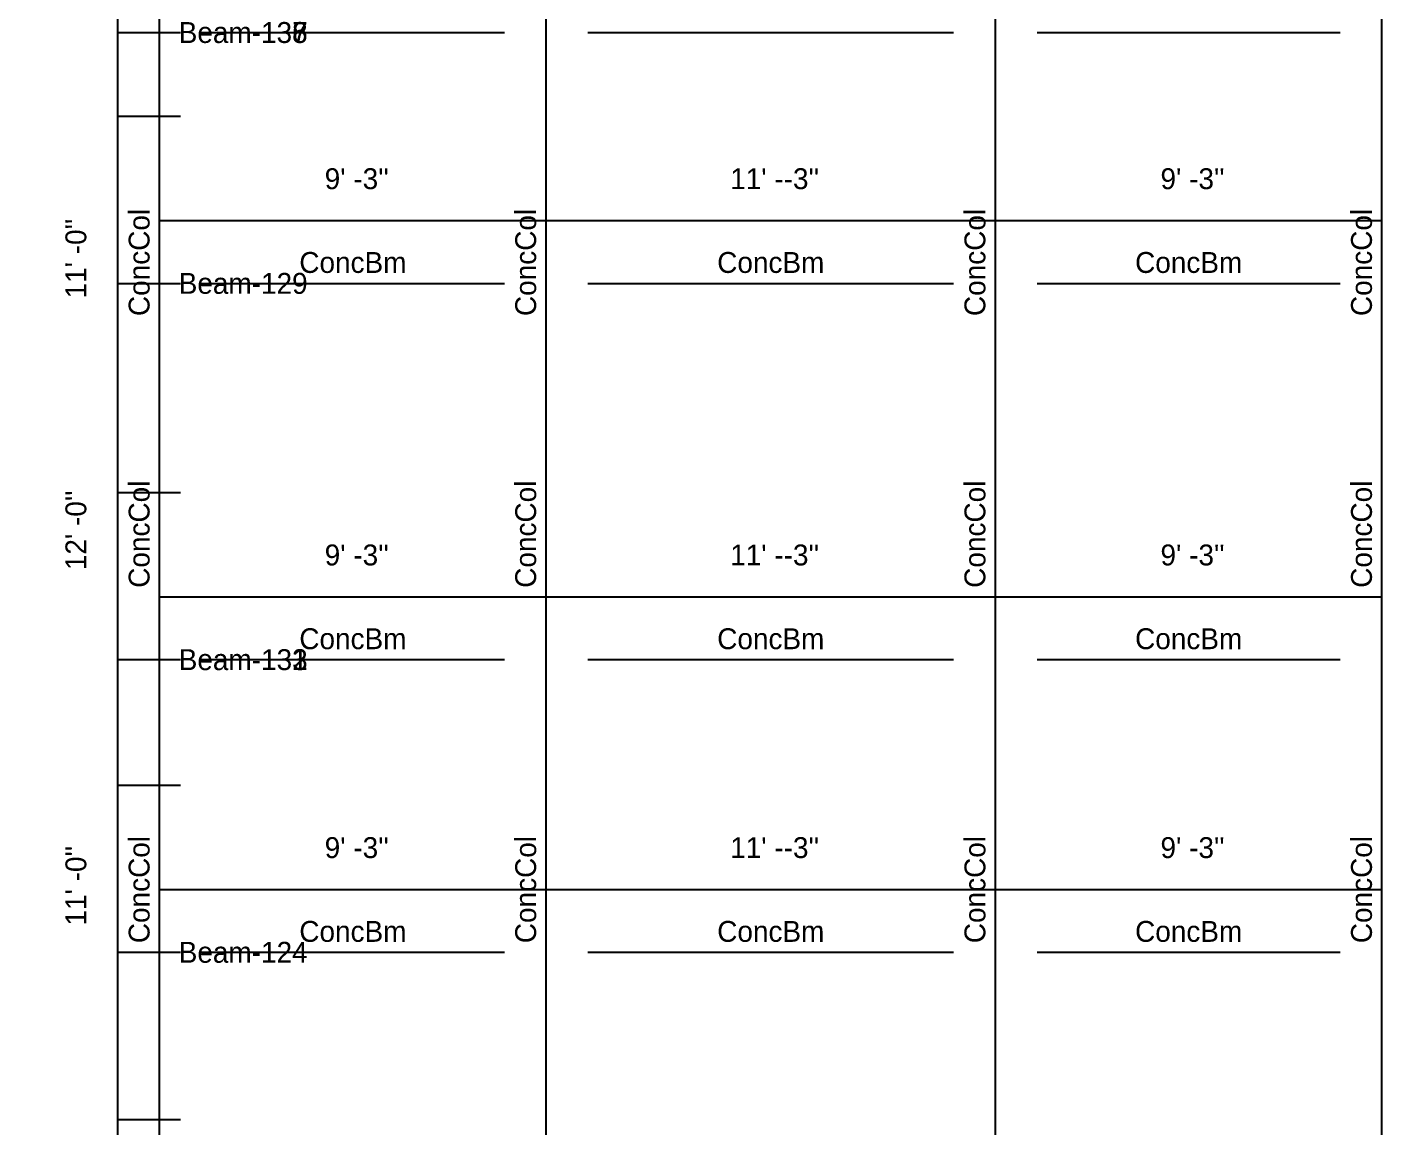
# Model space of a CAD drawing. Extents: x -38 to 2998, y -195 to 11529.
# Drawn here: x -38 to 355.8, y 4366 to 4681.5 of the extents above; entities that cross this region are included whole.
import ezdxf
from ezdxf.enums import TextEntityAlignment as Align

# ---------------------------------------------------------------- set-up
doc = ezdxf.new("R2010")
doc.units = 0
doc.header["$MEASUREMENT"] = 0
doc.layers.get('0').update_dxf_attribs({"linetype": 'CONTINUOUS'})
for name, color, linetype in [('CENTERLINES', 7, 'CONTINUOUS'), ('DIMENSIONS', 4, 'CONTINUOUS'), ('TEXT', 5, 'CONTINUOUS')]:
    doc.layers.add(name, color=color, linetype=linetype)
doc.dimstyles.get("Standard").update_dxf_attribs({"dimtxt": 0.18, "dimasz": 0.18, "dimexe": 0.18, "dimexo": 0.0625, "dimgap": 0.09, "dimtad": 0, "dimtih": 1, "dimtoh": 1, "dimdec": 4, "dimzin": 0, "dimtxsty": 'STANDARD', "dimcen": 0.09, "dimazin": 3, "dimtfac": 1, "dimtdec": 4, "dimtofl": 0, "dimtmove": 0, "dimatfit": 3, "dimtolj": 1, "dimtzin": 0})

# ---------------------------------------------------------------- blocks, each defined once
blk = doc.blocks.new('*D3641')
at = {"color": 1, "linetype": 'BYBLOCK'}
for points in [[(-8.29, 4412.29), (-7.23, 4411.23), (-16.77, 4420.77), (-15.71, 4419.71)], [(-8.29, 4268.29), (-7.23, 4267.23), (-16.77, 4276.77), (-15.71, 4275.71)]]:
    blk.add_solid(points, dxfattribs=at)
at = {"layer": 'DIMENSIONS', "color": 9, "linetype": 'BYBLOCK'}
for p, q in [((-12, 4416), (6, 4416)), ((-12, 4272), (6, 4272))]:
    blk.add_line(p, q, dxfattribs=at)
at = {"layer": 'DIMENSIONS', "color": 0, "linetype": 'BYBLOCK'}
blk.add_line((-12, 4272), (-12, 4416), dxfattribs=at)
at = {"layer": 'DIMENSIONS', "color": 0, "linetype": 'BYBLOCK', "insert": (-24, 4344), "char_height": 6, "attachment_point": 5, "rotation": 90}
blk.add_mtext("\\A1; 12' -0''", dxfattribs=at)
blk = doc.blocks.new('*D3642')
at = {"color": 1, "linetype": 'BYBLOCK'}
for points in [[(4.77, 4438.77), (3.71, 4437.71), (-3.71, 4430.29), (-4.77, 4429.23)], [(115.77, 4438.77), (114.71, 4437.71), (107.29, 4430.29), (106.23, 4429.23)]]:
    blk.add_solid(points, dxfattribs=at)
at = {"layer": 'DIMENSIONS', "color": 9, "linetype": 'BYBLOCK'}
for p, q in [((0, 4434), (0, 4452)), ((111, 4434), (111, 4452))]:
    blk.add_line(p, q, dxfattribs=at)
at = {"layer": 'DIMENSIONS', "color": 0, "linetype": 'BYBLOCK'}
blk.add_line((0, 4434), (111, 4434), dxfattribs=at)
at = {"layer": 'DIMENSIONS', "color": 0, "linetype": 'BYBLOCK', "insert": (55.5, 4446), "char_height": 6, "attachment_point": 5}
blk.add_mtext("\\A1; 9' -3''", dxfattribs=at)
blk = doc.blocks.new('*D3643')
at = {"color": 1, "linetype": 'BYBLOCK'}
for points in [[(115.77, 4438.77), (114.71, 4437.71), (107.29, 4430.29), (106.23, 4429.23)], [(244.77, 4438.77), (243.71, 4437.71), (236.29, 4430.29), (235.23, 4429.23)]]:
    blk.add_solid(points, dxfattribs=at)
at = {"layer": 'DIMENSIONS', "color": 9, "linetype": 'BYBLOCK'}
for p, q in [((111, 4434), (111, 4452)), ((240, 4434), (240, 4452))]:
    blk.add_line(p, q, dxfattribs=at)
at = {"layer": 'DIMENSIONS', "color": 0, "linetype": 'BYBLOCK'}
blk.add_line((111, 4434), (240, 4434), dxfattribs=at)
at = {"layer": 'DIMENSIONS', "color": 0, "linetype": 'BYBLOCK', "insert": (175.5, 4446), "char_height": 6, "attachment_point": 5}
blk.add_mtext("\\A1; 11' --3''", dxfattribs=at)
blk = doc.blocks.new('*D3644')
at = {"color": 1, "linetype": 'BYBLOCK'}
for points in [[(244.77, 4438.77), (243.71, 4437.71), (236.29, 4430.29), (235.23, 4429.23)], [(355.77, 4438.77), (354.71, 4437.71), (347.29, 4430.29), (346.23, 4429.23)]]:
    blk.add_solid(points, dxfattribs=at)
at = {"layer": 'DIMENSIONS', "color": 9, "linetype": 'BYBLOCK'}
for p, q in [((240, 4434), (240, 4452)), ((351, 4434), (351, 4452))]:
    blk.add_line(p, q, dxfattribs=at)
at = {"layer": 'DIMENSIONS', "color": 0, "linetype": 'BYBLOCK'}
blk.add_line((240, 4434), (351, 4434), dxfattribs=at)
at = {"layer": 'DIMENSIONS', "color": 0, "linetype": 'BYBLOCK', "insert": (295.5, 4446), "char_height": 6, "attachment_point": 5}
blk.add_mtext("\\A1; 9' -3''", dxfattribs=at)
blk = doc.blocks.new('*D3645')
at = {"color": 1, "linetype": 'BYBLOCK'}
for points in [[(-8.29, 4604.29), (-7.23, 4603.23), (-16.77, 4612.77), (-15.71, 4611.71)], [(-8.29, 4460.29), (-7.23, 4459.23), (-16.77, 4468.77), (-15.71, 4467.71)]]:
    blk.add_solid(points, dxfattribs=at)
at = {"layer": 'DIMENSIONS', "color": 9, "linetype": 'BYBLOCK'}
for p, q in [((-12, 4608), (6, 4608)), ((-12, 4464), (6, 4464))]:
    blk.add_line(p, q, dxfattribs=at)
at = {"layer": 'DIMENSIONS', "color": 0, "linetype": 'BYBLOCK'}
blk.add_line((-12, 4464), (-12, 4608), dxfattribs=at)
at = {"layer": 'DIMENSIONS', "color": 0, "linetype": 'BYBLOCK', "insert": (-24, 4536), "char_height": 6, "attachment_point": 5, "rotation": 90}
blk.add_mtext("\\A1; 12' -0''", dxfattribs=at)
blk = doc.blocks.new('*D3646')
at = {"color": 1, "linetype": 'BYBLOCK'}
for points in [[(4.77, 4630.77), (3.71, 4629.71), (-3.71, 4622.29), (-4.77, 4621.23)], [(115.77, 4630.77), (114.71, 4629.71), (107.29, 4622.29), (106.23, 4621.23)]]:
    blk.add_solid(points, dxfattribs=at)
at = {"layer": 'DIMENSIONS', "color": 9, "linetype": 'BYBLOCK'}
for p, q in [((0, 4626), (0, 4644)), ((111, 4626), (111, 4644))]:
    blk.add_line(p, q, dxfattribs=at)
at = {"layer": 'DIMENSIONS', "color": 0, "linetype": 'BYBLOCK'}
blk.add_line((0, 4626), (111, 4626), dxfattribs=at)
at = {"layer": 'DIMENSIONS', "color": 0, "linetype": 'BYBLOCK', "insert": (55.5, 4638), "char_height": 6, "attachment_point": 5}
blk.add_mtext("\\A1; 9' -3''", dxfattribs=at)
blk = doc.blocks.new('*D3647')
at = {"color": 1, "linetype": 'BYBLOCK'}
for points in [[(115.77, 4630.77), (114.71, 4629.71), (107.29, 4622.29), (106.23, 4621.23)], [(244.77, 4630.77), (243.71, 4629.71), (236.29, 4622.29), (235.23, 4621.23)]]:
    blk.add_solid(points, dxfattribs=at)
at = {"layer": 'DIMENSIONS', "color": 9, "linetype": 'BYBLOCK'}
for p, q in [((111, 4626), (111, 4644)), ((240, 4626), (240, 4644))]:
    blk.add_line(p, q, dxfattribs=at)
at = {"layer": 'DIMENSIONS', "color": 0, "linetype": 'BYBLOCK'}
blk.add_line((111, 4626), (240, 4626), dxfattribs=at)
at = {"layer": 'DIMENSIONS', "color": 0, "linetype": 'BYBLOCK', "insert": (175.5, 4638), "char_height": 6, "attachment_point": 5}
blk.add_mtext("\\A1; 11' --3''", dxfattribs=at)
blk = doc.blocks.new('*D3648')
at = {"color": 1, "linetype": 'BYBLOCK'}
for points in [[(244.77, 4630.77), (243.71, 4629.71), (236.29, 4622.29), (235.23, 4621.23)], [(355.77, 4630.77), (354.71, 4629.71), (347.29, 4622.29), (346.23, 4621.23)]]:
    blk.add_solid(points, dxfattribs=at)
at = {"layer": 'DIMENSIONS', "color": 9, "linetype": 'BYBLOCK'}
for p, q in [((240, 4626), (240, 4644)), ((351, 4626), (351, 4644))]:
    blk.add_line(p, q, dxfattribs=at)
at = {"layer": 'DIMENSIONS', "color": 0, "linetype": 'BYBLOCK'}
blk.add_line((240, 4626), (351, 4626), dxfattribs=at)
at = {"layer": 'DIMENSIONS', "color": 0, "linetype": 'BYBLOCK', "insert": (295.5, 4638), "char_height": 6, "attachment_point": 5}
blk.add_mtext("\\A1; 9' -3''", dxfattribs=at)
blk = doc.blocks.new('*D3649')
at = {"color": 1, "linetype": 'BYBLOCK'}
for points in [[(-8.29, 4796.29), (-7.23, 4795.23), (-16.77, 4804.77), (-15.71, 4803.71)], [(-8.29, 4652.29), (-7.23, 4651.23), (-16.77, 4660.77), (-15.71, 4659.71)]]:
    blk.add_solid(points, dxfattribs=at)
at = {"layer": 'DIMENSIONS', "color": 9, "linetype": 'BYBLOCK'}
for p, q in [((-12, 4800), (6, 4800)), ((-12, 4656), (6, 4656))]:
    blk.add_line(p, q, dxfattribs=at)
at = {"layer": 'DIMENSIONS', "color": 0, "linetype": 'BYBLOCK'}
blk.add_line((-12, 4656), (-12, 4800), dxfattribs=at)
at = {"layer": 'DIMENSIONS', "color": 0, "linetype": 'BYBLOCK', "insert": (-24, 4728), "char_height": 6, "attachment_point": 5, "rotation": 90}
blk.add_mtext("\\A1; 12' -0''", dxfattribs=at)
blk = doc.blocks.new('*D4119')
at = {"color": 1, "linetype": 'BYBLOCK'}
for points in [[(-8.29, 4496.29), (-7.23, 4495.23), (-16.77, 4504.77), (-15.71, 4503.71)], [(-8.29, 4364.29), (-7.23, 4363.23), (-16.77, 4372.77), (-15.71, 4371.71)]]:
    blk.add_solid(points, dxfattribs=at)
at = {"layer": 'DIMENSIONS', "color": 9, "linetype": 'BYBLOCK'}
for p, q in [((-12, 4500), (6, 4500)), ((-12, 4368), (6, 4368))]:
    blk.add_line(p, q, dxfattribs=at)
at = {"layer": 'DIMENSIONS', "color": 0, "linetype": 'BYBLOCK'}
blk.add_line((-12, 4368), (-12, 4500), dxfattribs=at)
at = {"layer": 'DIMENSIONS', "color": 0, "linetype": 'BYBLOCK', "insert": (-24, 4434), "char_height": 6, "attachment_point": 5, "rotation": 90}
blk.add_mtext("\\A1; 11' -0''", dxfattribs=at)
blk = doc.blocks.new('*D4120')
at = {"color": 1, "linetype": 'BYBLOCK'}
for points in [[(4.77, 4522.77), (3.71, 4521.71), (-3.71, 4514.29), (-4.77, 4513.23)], [(115.77, 4522.77), (114.71, 4521.71), (107.29, 4514.29), (106.23, 4513.23)]]:
    blk.add_solid(points, dxfattribs=at)
at = {"layer": 'DIMENSIONS', "color": 9, "linetype": 'BYBLOCK'}
for p, q in [((0, 4518), (0, 4536)), ((111, 4518), (111, 4536))]:
    blk.add_line(p, q, dxfattribs=at)
at = {"layer": 'DIMENSIONS', "color": 0, "linetype": 'BYBLOCK'}
blk.add_line((0, 4518), (111, 4518), dxfattribs=at)
at = {"layer": 'DIMENSIONS', "color": 0, "linetype": 'BYBLOCK', "insert": (55.5, 4530), "char_height": 6, "attachment_point": 5}
blk.add_mtext("\\A1; 9' -3''", dxfattribs=at)
blk = doc.blocks.new('*D4121')
at = {"color": 1, "linetype": 'BYBLOCK'}
for points in [[(115.77, 4522.77), (114.71, 4521.71), (107.29, 4514.29), (106.23, 4513.23)], [(244.77, 4522.77), (243.71, 4521.71), (236.29, 4514.29), (235.23, 4513.23)]]:
    blk.add_solid(points, dxfattribs=at)
at = {"layer": 'DIMENSIONS', "color": 9, "linetype": 'BYBLOCK'}
for p, q in [((111, 4518), (111, 4536)), ((240, 4518), (240, 4536))]:
    blk.add_line(p, q, dxfattribs=at)
at = {"layer": 'DIMENSIONS', "color": 0, "linetype": 'BYBLOCK'}
blk.add_line((111, 4518), (240, 4518), dxfattribs=at)
at = {"layer": 'DIMENSIONS', "color": 0, "linetype": 'BYBLOCK', "insert": (175.5, 4530), "char_height": 6, "attachment_point": 5}
blk.add_mtext("\\A1; 11' --3''", dxfattribs=at)
blk = doc.blocks.new('*D4122')
at = {"color": 1, "linetype": 'BYBLOCK'}
for points in [[(244.77, 4522.77), (243.71, 4521.71), (236.29, 4514.29), (235.23, 4513.23)], [(355.77, 4522.77), (354.71, 4521.71), (347.29, 4514.29), (346.23, 4513.23)]]:
    blk.add_solid(points, dxfattribs=at)
at = {"layer": 'DIMENSIONS', "color": 9, "linetype": 'BYBLOCK'}
for p, q in [((240, 4518), (240, 4536)), ((351, 4518), (351, 4536))]:
    blk.add_line(p, q, dxfattribs=at)
at = {"layer": 'DIMENSIONS', "color": 0, "linetype": 'BYBLOCK'}
blk.add_line((240, 4518), (351, 4518), dxfattribs=at)
at = {"layer": 'DIMENSIONS', "color": 0, "linetype": 'BYBLOCK', "insert": (295.5, 4530), "char_height": 6, "attachment_point": 5}
blk.add_mtext("\\A1; 9' -3''", dxfattribs=at)
blk = doc.blocks.new('*D4123')
at = {"color": 1, "linetype": 'BYBLOCK'}
for points in [[(-8.29, 4676.29), (-7.23, 4675.23), (-16.77, 4684.77), (-15.71, 4683.71)], [(-8.29, 4544.29), (-7.23, 4543.23), (-16.77, 4552.77), (-15.71, 4551.71)]]:
    blk.add_solid(points, dxfattribs=at)
at = {"layer": 'DIMENSIONS', "color": 9, "linetype": 'BYBLOCK'}
for p, q in [((-12, 4680), (6, 4680)), ((-12, 4548), (6, 4548))]:
    blk.add_line(p, q, dxfattribs=at)
at = {"layer": 'DIMENSIONS', "color": 0, "linetype": 'BYBLOCK'}
blk.add_line((-12, 4548), (-12, 4680), dxfattribs=at)
at = {"layer": 'DIMENSIONS', "color": 0, "linetype": 'BYBLOCK', "insert": (-24, 4614), "char_height": 6, "attachment_point": 5, "rotation": 90}
blk.add_mtext("\\A1; 11' -0''", dxfattribs=at)
blk = doc.blocks.new('*D4589')
at = {"color": 1, "linetype": 'BYBLOCK'}
for points in [[(-8.29, 4496.29), (-7.23, 4495.23), (-16.77, 4504.77), (-15.71, 4503.71)], [(-8.29, 4364.29), (-7.23, 4363.23), (-16.77, 4372.77), (-15.71, 4371.71)]]:
    blk.add_solid(points, dxfattribs=at)
at = {"layer": 'DIMENSIONS', "color": 9, "linetype": 'BYBLOCK'}
for p, q in [((-12, 4500), (6, 4500)), ((-12, 4368), (6, 4368))]:
    blk.add_line(p, q, dxfattribs=at)
at = {"layer": 'DIMENSIONS', "color": 0, "linetype": 'BYBLOCK'}
blk.add_line((-12, 4368), (-12, 4500), dxfattribs=at)
at = {"layer": 'DIMENSIONS', "color": 0, "linetype": 'BYBLOCK', "insert": (-24, 4434), "char_height": 6, "attachment_point": 5, "rotation": 90}
blk.add_mtext("\\A1; 11' -0''", dxfattribs=at)
blk = doc.blocks.new('*D4590')
at = {"color": 1, "linetype": 'BYBLOCK'}
for points in [[(4.77, 4522.77), (3.71, 4521.71), (-3.71, 4514.29), (-4.77, 4513.23)], [(115.77, 4522.77), (114.71, 4521.71), (107.29, 4514.29), (106.23, 4513.23)]]:
    blk.add_solid(points, dxfattribs=at)
at = {"layer": 'DIMENSIONS', "color": 9, "linetype": 'BYBLOCK'}
for p, q in [((0, 4518), (0, 4536)), ((111, 4518), (111, 4536))]:
    blk.add_line(p, q, dxfattribs=at)
at = {"layer": 'DIMENSIONS', "color": 0, "linetype": 'BYBLOCK'}
blk.add_line((0, 4518), (111, 4518), dxfattribs=at)
at = {"layer": 'DIMENSIONS', "color": 0, "linetype": 'BYBLOCK', "insert": (55.5, 4530), "char_height": 6, "attachment_point": 5}
blk.add_mtext("\\A1; 9' -3''", dxfattribs=at)
blk = doc.blocks.new('*D4591')
at = {"color": 1, "linetype": 'BYBLOCK'}
for points in [[(115.77, 4522.77), (114.71, 4521.71), (107.29, 4514.29), (106.23, 4513.23)], [(244.77, 4522.77), (243.71, 4521.71), (236.29, 4514.29), (235.23, 4513.23)]]:
    blk.add_solid(points, dxfattribs=at)
at = {"layer": 'DIMENSIONS', "color": 9, "linetype": 'BYBLOCK'}
for p, q in [((111, 4518), (111, 4536)), ((240, 4518), (240, 4536))]:
    blk.add_line(p, q, dxfattribs=at)
at = {"layer": 'DIMENSIONS', "color": 0, "linetype": 'BYBLOCK'}
blk.add_line((111, 4518), (240, 4518), dxfattribs=at)
at = {"layer": 'DIMENSIONS', "color": 0, "linetype": 'BYBLOCK', "insert": (175.5, 4530), "char_height": 6, "attachment_point": 5}
blk.add_mtext("\\A1; 11' --3''", dxfattribs=at)
blk = doc.blocks.new('*D4592')
at = {"color": 1, "linetype": 'BYBLOCK'}
for points in [[(244.77, 4522.77), (243.71, 4521.71), (236.29, 4514.29), (235.23, 4513.23)], [(355.77, 4522.77), (354.71, 4521.71), (347.29, 4514.29), (346.23, 4513.23)]]:
    blk.add_solid(points, dxfattribs=at)
at = {"layer": 'DIMENSIONS', "color": 9, "linetype": 'BYBLOCK'}
for p, q in [((240, 4518), (240, 4536)), ((351, 4518), (351, 4536))]:
    blk.add_line(p, q, dxfattribs=at)
at = {"layer": 'DIMENSIONS', "color": 0, "linetype": 'BYBLOCK'}
blk.add_line((240, 4518), (351, 4518), dxfattribs=at)
at = {"layer": 'DIMENSIONS', "color": 0, "linetype": 'BYBLOCK', "insert": (295.5, 4530), "char_height": 6, "attachment_point": 5}
blk.add_mtext("\\A1; 9' -3''", dxfattribs=at)
blk = doc.blocks.new('*D4593')
at = {"color": 1, "linetype": 'BYBLOCK'}
for points in [[(-8.29, 4676.29), (-7.23, 4675.23), (-16.77, 4684.77), (-15.71, 4683.71)], [(-8.29, 4544.29), (-7.23, 4543.23), (-16.77, 4552.77), (-15.71, 4551.71)]]:
    blk.add_solid(points, dxfattribs=at)
at = {"layer": 'DIMENSIONS', "color": 9, "linetype": 'BYBLOCK'}
for p, q in [((-12, 4680), (6, 4680)), ((-12, 4548), (6, 4548))]:
    blk.add_line(p, q, dxfattribs=at)
at = {"layer": 'DIMENSIONS', "color": 0, "linetype": 'BYBLOCK'}
blk.add_line((-12, 4548), (-12, 4680), dxfattribs=at)
at = {"layer": 'DIMENSIONS', "color": 0, "linetype": 'BYBLOCK', "insert": (-24, 4614), "char_height": 6, "attachment_point": 5, "rotation": 90}
blk.add_mtext("\\A1; 11' -0''", dxfattribs=at)
blk = doc.blocks.new('*D5059')
at = {"color": 1, "linetype": 'BYBLOCK'}
for points in [[(-8.29, 4496.29), (-7.23, 4495.23), (-16.77, 4504.77), (-15.71, 4503.71)], [(-8.29, 4364.29), (-7.23, 4363.23), (-16.77, 4372.77), (-15.71, 4371.71)]]:
    blk.add_solid(points, dxfattribs=at)
at = {"layer": 'DIMENSIONS', "color": 9, "linetype": 'BYBLOCK'}
for p, q in [((-12, 4500), (6, 4500)), ((-12, 4368), (6, 4368))]:
    blk.add_line(p, q, dxfattribs=at)
at = {"layer": 'DIMENSIONS', "color": 0, "linetype": 'BYBLOCK'}
blk.add_line((-12, 4368), (-12, 4500), dxfattribs=at)
at = {"layer": 'DIMENSIONS', "color": 0, "linetype": 'BYBLOCK', "insert": (-24, 4434), "char_height": 6, "attachment_point": 5, "rotation": 90}
blk.add_mtext("\\A1; 11' -0''", dxfattribs=at)
blk = doc.blocks.new('*D5060')
at = {"color": 1, "linetype": 'BYBLOCK'}
for points in [[(4.77, 4522.77), (3.71, 4521.71), (-3.71, 4514.29), (-4.77, 4513.23)], [(115.77, 4522.77), (114.71, 4521.71), (107.29, 4514.29), (106.23, 4513.23)]]:
    blk.add_solid(points, dxfattribs=at)
at = {"layer": 'DIMENSIONS', "color": 9, "linetype": 'BYBLOCK'}
for p, q in [((0, 4518), (0, 4536)), ((111, 4518), (111, 4536))]:
    blk.add_line(p, q, dxfattribs=at)
at = {"layer": 'DIMENSIONS', "color": 0, "linetype": 'BYBLOCK'}
blk.add_line((0, 4518), (111, 4518), dxfattribs=at)
at = {"layer": 'DIMENSIONS', "color": 0, "linetype": 'BYBLOCK', "insert": (55.5, 4530), "char_height": 6, "attachment_point": 5}
blk.add_mtext("\\A1; 9' -3''", dxfattribs=at)
blk = doc.blocks.new('*D5061')
at = {"color": 1, "linetype": 'BYBLOCK'}
for points in [[(115.77, 4522.77), (114.71, 4521.71), (107.29, 4514.29), (106.23, 4513.23)], [(244.77, 4522.77), (243.71, 4521.71), (236.29, 4514.29), (235.23, 4513.23)]]:
    blk.add_solid(points, dxfattribs=at)
at = {"layer": 'DIMENSIONS', "color": 9, "linetype": 'BYBLOCK'}
for p, q in [((111, 4518), (111, 4536)), ((240, 4518), (240, 4536))]:
    blk.add_line(p, q, dxfattribs=at)
at = {"layer": 'DIMENSIONS', "color": 0, "linetype": 'BYBLOCK'}
blk.add_line((111, 4518), (240, 4518), dxfattribs=at)
at = {"layer": 'DIMENSIONS', "color": 0, "linetype": 'BYBLOCK', "insert": (175.5, 4530), "char_height": 6, "attachment_point": 5}
blk.add_mtext("\\A1; 11' --3''", dxfattribs=at)
blk = doc.blocks.new('*D5062')
at = {"color": 1, "linetype": 'BYBLOCK'}
for points in [[(244.77, 4522.77), (243.71, 4521.71), (236.29, 4514.29), (235.23, 4513.23)], [(355.77, 4522.77), (354.71, 4521.71), (347.29, 4514.29), (346.23, 4513.23)]]:
    blk.add_solid(points, dxfattribs=at)
at = {"layer": 'DIMENSIONS', "color": 9, "linetype": 'BYBLOCK'}
for p, q in [((240, 4518), (240, 4536)), ((351, 4518), (351, 4536))]:
    blk.add_line(p, q, dxfattribs=at)
at = {"layer": 'DIMENSIONS', "color": 0, "linetype": 'BYBLOCK'}
blk.add_line((240, 4518), (351, 4518), dxfattribs=at)
at = {"layer": 'DIMENSIONS', "color": 0, "linetype": 'BYBLOCK', "insert": (295.5, 4530), "char_height": 6, "attachment_point": 5}
blk.add_mtext("\\A1; 9' -3''", dxfattribs=at)
blk = doc.blocks.new('*D5063')
at = {"color": 1, "linetype": 'BYBLOCK'}
for points in [[(-8.29, 4676.29), (-7.23, 4675.23), (-16.77, 4684.77), (-15.71, 4683.71)], [(-8.29, 4544.29), (-7.23, 4543.23), (-16.77, 4552.77), (-15.71, 4551.71)]]:
    blk.add_solid(points, dxfattribs=at)
at = {"layer": 'DIMENSIONS', "color": 9, "linetype": 'BYBLOCK'}
for p, q in [((-12, 4680), (6, 4680)), ((-12, 4548), (6, 4548))]:
    blk.add_line(p, q, dxfattribs=at)
at = {"layer": 'DIMENSIONS', "color": 0, "linetype": 'BYBLOCK'}
blk.add_line((-12, 4548), (-12, 4680), dxfattribs=at)
at = {"layer": 'DIMENSIONS', "color": 0, "linetype": 'BYBLOCK', "insert": (-24, 4614), "char_height": 6, "attachment_point": 5, "rotation": 90}
blk.add_mtext("\\A1; 11' -0''", dxfattribs=at)

msp = doc.modelspace()

# ---------------------------------------------------------------- linework, layer by layer
at = {"layer": 'CENTERLINES', "color": 0, "linetype": 'CONTINUOUS'}
for p, q in [((0, 4656), (0, 4800)), ((111, 4656), (111, 4800)), ((240, 4656), (240, 4800)), ((351, 4656), (351, 4800)), ((0, 4548), (0, 4680)), ((0, 4548), (0, 4680)), ((0, 4548), (0, 4680)), ((12, 4680), (99, 4680)), ((12, 4680), (99, 4680)), ((12, 4680), (99, 4680)), ((111, 4548), (111, 4680)), ((111, 4548), (111, 4680)), ((111, 4548), (111, 4680)), ((123, 4680), (228, 4680)), ((123, 4680), (228, 4680)), ((123, 4680), (228, 4680)), ((240, 4548), (240, 4680)), ((240, 4548), (240, 4680)), ((240, 4548), (240, 4680)), ((252, 4680), (339, 4680)), ((252, 4680), (339, 4680)), ((252, 4680), (339, 4680)), ((351, 4548), (351, 4680)), ((351, 4548), (351, 4680)), ((351, 4548), (351, 4680)), ((0, 4464), (0, 4608)), ((12, 4608), (99, 4608)), ((111, 4464), (111, 4608)), ((123, 4608), (228, 4608)), ((240, 4464), (240, 4608)), ((252, 4608), (339, 4608)), ((351, 4464), (351, 4608)), ((0, 4368), (0, 4500)), ((0, 4368), (0, 4500)), ((0, 4368), (0, 4500)), ((12, 4500), (99, 4500)), ((12, 4500), (99, 4500)), ((12, 4500), (99, 4500)), ((111, 4368), (111, 4500)), ((111, 4368), (111, 4500)), ((111, 4368), (111, 4500)), ((123, 4500), (228, 4500)), ((123, 4500), (228, 4500)), ((123, 4500), (228, 4500)), ((240, 4368), (240, 4500)), ((240, 4368), (240, 4500)), ((240, 4368), (240, 4500)), ((252, 4500), (339, 4500)), ((252, 4500), (339, 4500)), ((252, 4500), (339, 4500)), ((351, 4368), (351, 4500)), ((351, 4368), (351, 4500)), ((351, 4368), (351, 4500)), ((0, 4272), (0, 4416)), ((12, 4416), (99, 4416)), ((111, 4272), (111, 4416)), ((123, 4416), (228, 4416)), ((240, 4272), (240, 4416)), ((252, 4416), (339, 4416)), ((351, 4272), (351, 4416))]:
    msp.add_line(p, q, dxfattribs=at)

# ---------------------------------------------------------------- texts
at = {"layer": 'TEXT', "color": 0}
for s, p in [('Beam-138', (24, 4680)), ('Beam-137', (24, 4680)), ('Beam-136', (24, 4680)), ('ConcBm', (55.5, 4614)), ('ConcBm', (175.5, 4614)), ('ConcBm', (295.5, 4614)), ('Beam-129', (24, 4608)), ('ConcBm', (55.5, 4506)), ('ConcBm', (55.5, 4506)), ('ConcBm', (55.5, 4506)), ('ConcBm', (175.5, 4506)), ('ConcBm', (175.5, 4506)), ('ConcBm', (175.5, 4506)), ('ConcBm', (295.5, 4506)), ('ConcBm', (295.5, 4506)), ('ConcBm', (295.5, 4506)), ('Beam-133', (24, 4500)), ('Beam-132', (24, 4500)), ('Beam-131', (24, 4500)), ('ConcBm', (55.5, 4422)), ('ConcBm', (175.5, 4422)), ('ConcBm', (295.5, 4422)), ('Beam-124', (24, 4416))]:
    msp.add_text(s, height=6, dxfattribs=at).set_placement(p, align=Align.MIDDLE)
for p in [(-6, 4614), (-6, 4614), (-6, 4614), (105, 4614), (105, 4614), (105, 4614), (234, 4614), (234, 4614), (234, 4614), (345, 4614), (345, 4614), (345, 4614), (-6, 4536), (105, 4536), (234, 4536), (345, 4536), (-6, 4434), (-6, 4434), (-6, 4434), (105, 4434), (105, 4434), (105, 4434), (234, 4434), (234, 4434), (234, 4434), (345, 4434), (345, 4434), (345, 4434)]:
    msp.add_text('ConcCol', height=6, rotation=90, dxfattribs=at).set_placement(p, align=Align.MIDDLE)

# ---------------------------------------------------------------- dimensions: what is measured, and where the dimension line sits
at = {"layer": 'DIMENSIONS'}
for base, p1, p2, picture, middle in [((-12, 4800), (-24, 4656), (-24, 4800), '*D3649', (-24, 4728)), ((-12, 4680), (-24, 4548), (-24, 4680), '*D4123', (-24, 4614)), ((-12, 4680), (-24, 4548), (-24, 4680), '*D4593', (-24, 4614)), ((-12, 4680), (-24, 4548), (-24, 4680), '*D5063', (-24, 4614)), ((111, 4626), (0, 4614), (111, 4614), '*D3646', (55.5, 4614)), ((240, 4626), (111, 4614), (240, 4614), '*D3647', (175.5, 4614)), ((351, 4626), (240, 4614), (351, 4614), '*D3648', (295.5, 4614)), ((-12, 4608), (-24, 4464), (-24, 4608), '*D3645', (-24, 4536)), ((111, 4518), (0, 4506), (111, 4506), '*D4120', (55.5, 4506)), ((111, 4518), (0, 4506), (111, 4506), '*D4590', (55.5, 4506)), ((111, 4518), (0, 4506), (111, 4506), '*D5060', (55.5, 4506)), ((240, 4518), (111, 4506), (240, 4506), '*D4121', (175.5, 4506)), ((240, 4518), (111, 4506), (240, 4506), '*D4591', (175.5, 4506)), ((240, 4518), (111, 4506), (240, 4506), '*D5061', (175.5, 4506)), ((351, 4518), (240, 4506), (351, 4506), '*D4122', (295.5, 4506)), ((351, 4518), (240, 4506), (351, 4506), '*D4592', (295.5, 4506)), ((351, 4518), (240, 4506), (351, 4506), '*D5062', (295.5, 4506)), ((-12, 4500), (-24, 4368), (-24, 4500), '*D4119', (-24, 4434)), ((-12, 4500), (-24, 4368), (-24, 4500), '*D4589', (-24, 4434)), ((-12, 4500), (-24, 4368), (-24, 4500), '*D5059', (-24, 4434)), ((111, 4434), (0, 4422), (111, 4422), '*D3642', (55.5, 4422)), ((240, 4434), (111, 4422), (240, 4422), '*D3643', (175.5, 4422)), ((351, 4434), (240, 4422), (351, 4422), '*D3644', (295.5, 4422)), ((-12, 4416), (-24, 4272), (-24, 4416), '*D3641', (-24, 4344))]:
    dim = msp.add_linear_dim(base=base, p1=p1, p2=p2, dimstyle='STANDARD', dxfattribs=at)
    dim.commit()
    dim.dimension.update_dxf_attribs({"geometry": picture, "text_midpoint": middle})

doc.saveas('drawing.dxf')
